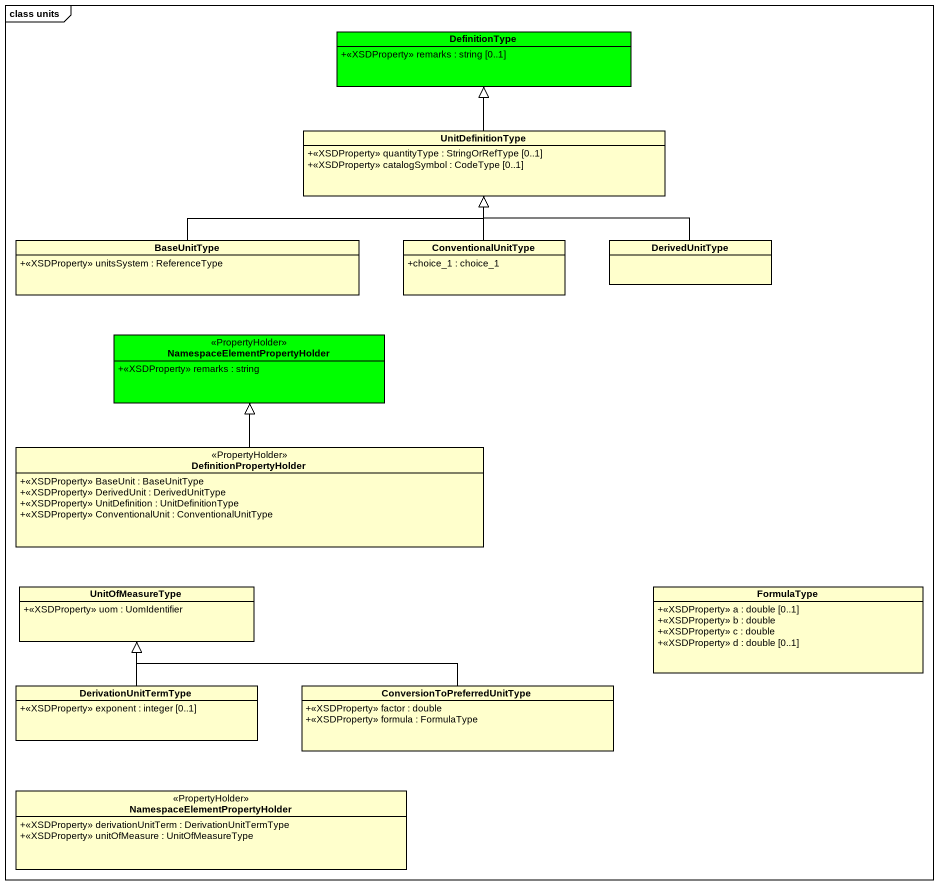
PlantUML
@startuml
mainframe class units
hide circle
hide empty members
skinparam classAttributeIconSize 0
class DefinitionType #00FF00 {
  +<<XSDProperty>> remarks : string [0..1]
}
class UnitDefinitionType {
  +<<XSDProperty>> quantityType : StringOrRefType [0..1]
  +<<XSDProperty>> catalogSymbol : CodeType [0..1]
}
class BaseUnitType {
  +<<XSDProperty>> unitsSystem : ReferenceType
}
class ConventionalUnitType {
  +choice_1 : choice_1
}
class DerivedUnitType
class "NamespaceElementPropertyHolder" as NamespaceElementPropertyHold <<PropertyHolder>> #00FF00 {
  +<<XSDProperty>> remarks : string
}
class DefinitionPropertyHolder <<PropertyHolder>> {
  +<<XSDProperty>> BaseUnit : BaseUnitType
  +<<XSDProperty>> DerivedUnit : DerivedUnitType
  +<<XSDProperty>> UnitDefinition : UnitDefinitionType
  +<<XSDProperty>> ConventionalUnit : ConventionalUnitType
}
class UnitOfMeasureType {
  +<<XSDProperty>> uom : UomIdentifier
}
class FormulaType {
  +<<XSDProperty>> a : double [0..1]
  +<<XSDProperty>> b : double
  +<<XSDProperty>> c : double
  +<<XSDProperty>> d : double [0..1]
}
class DerivationUnitTermType {
  +<<XSDProperty>> exponent : integer [0..1]
}
class "ConversionToPreferredUnitType" as ConversionToPreferredUnitTyp {
  +<<XSDProperty>> factor : double
  +<<XSDProperty>> formula : FormulaType
}
class "NamespaceElementPropertyHolder" as NamespaceElementPropertyHold_2 <<PropertyHolder>> {
  +<<XSDProperty>> derivationUnitTerm : DerivationUnitTermType
  +<<XSDProperty>> unitOfMeasure : UnitOfMeasureType
}
UnitDefinitionType -up-|> DefinitionType
BaseUnitType -right-|> UnitDefinitionType
ConventionalUnitType -up-|> UnitDefinitionType
DerivedUnitType -left-|> UnitDefinitionType
DefinitionPropertyHolder -up-|> NamespaceElementPropertyHold
DerivationUnitTermType -up-|> UnitOfMeasureType
ConversionToPreferredUnitTyp -left-|> UnitOfMeasureType
@enduml
